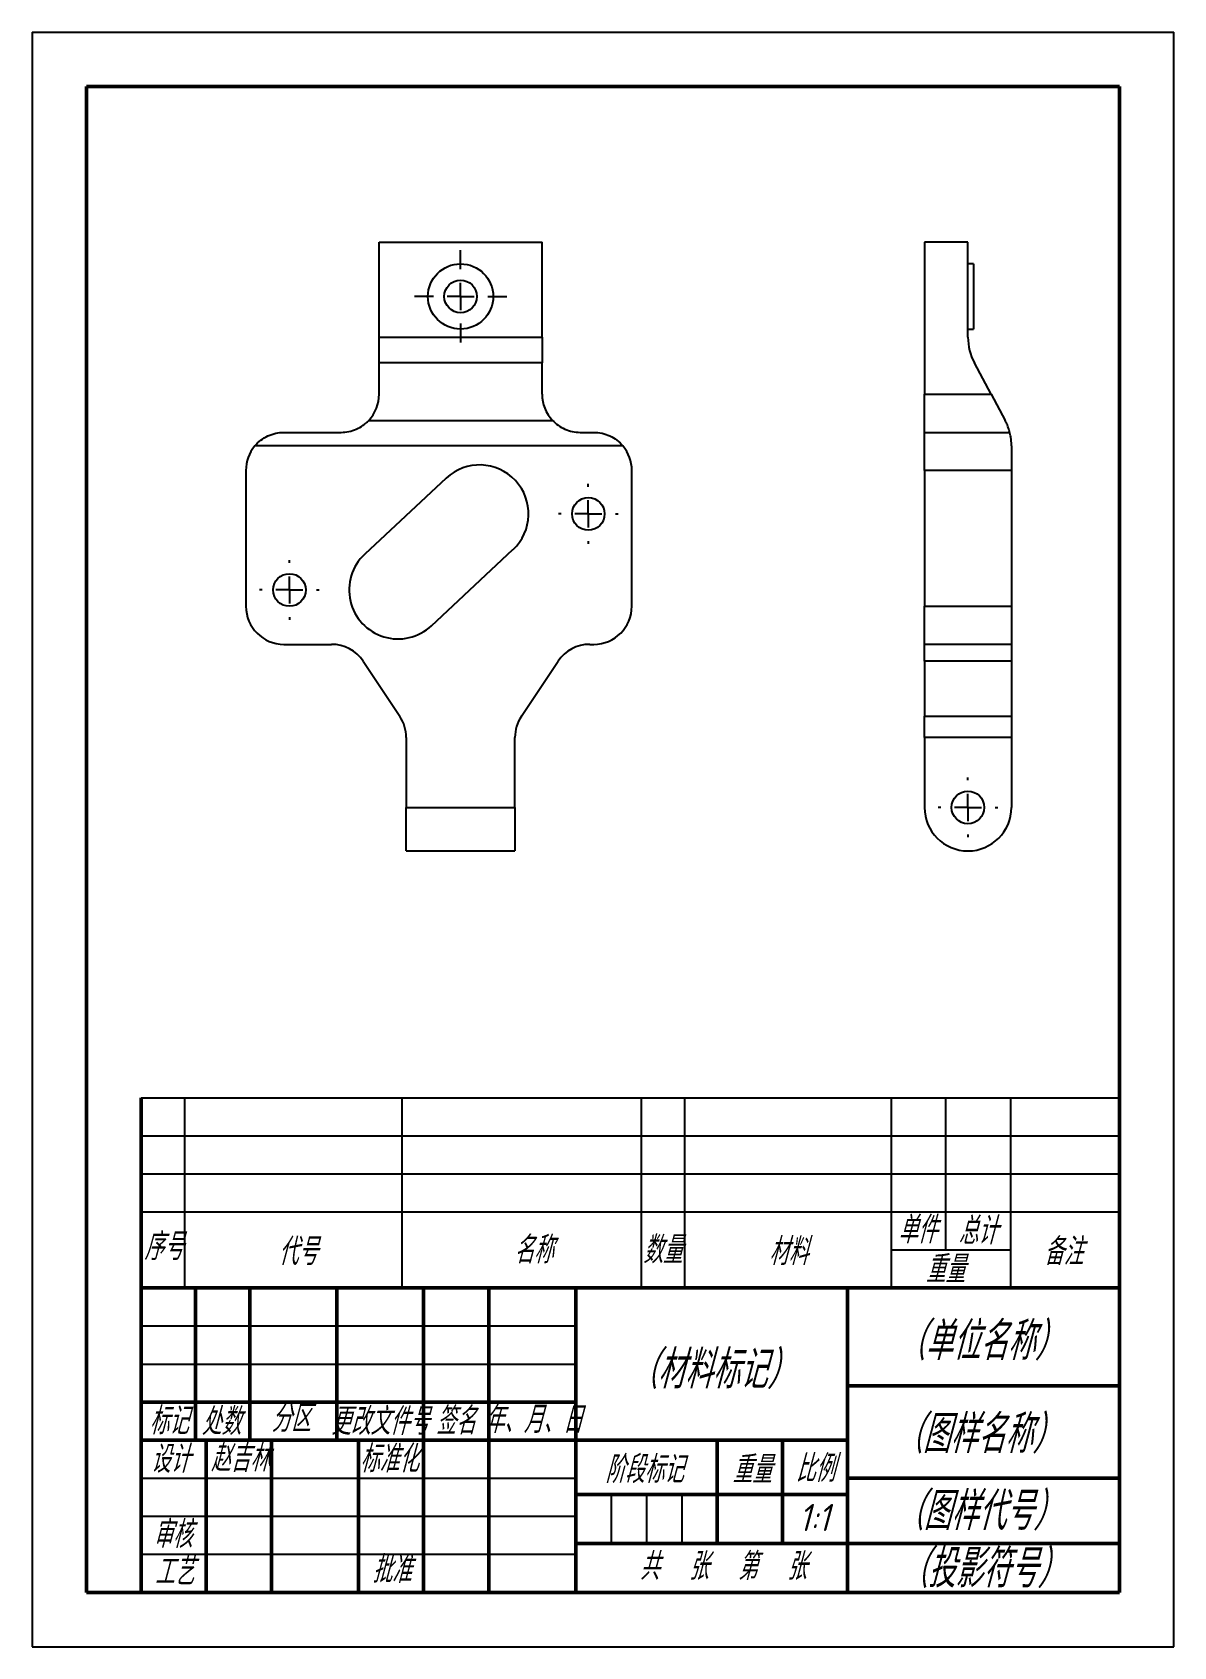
# Model space of a CAD drawing. Header units: millimetres. Extents: x 8 to 218, y 8 to 305.
import ezdxf

# ---------------------------------------------------------------- set-up
doc = ezdxf.new("R2010")
doc.units = ezdxf.units.MM
doc.layers.add('图框', color=7, linetype='Continuous')
for name, color, linetype, lineweight in [('粗实线', 3, 'Continuous', 50), ('细实线', 7, 'Continuous', 25), ('细文本', 7, 'Continuous', 25)]:
    doc.layers.add(name, color=color, linetype=linetype, lineweight=lineweight)
doc.styles.add('长仿宋', font='gbeitc.shx', dxfattribs={"bigfont": 'gbcbig.shx'})

# ---------------------------------------------------------------- blocks, each defined once
blk = doc.blocks.new('SW_CENTERMARKSYMBOL_0')
at = {"layer": '图框', "color": 0}
for p, q in [((0, 5), (0, 5.5)), ((-5, 0), (-5.5, 0)), ((0, 0), (-2.5, 0)), ((0, 0), (0, 2.5)), ((0, 0), (0, -2.5)), ((0, 0), (2.5, 0)), ((5, 0), (5.5, 0)), ((0, -5), (0, -5.5))]:
    blk.add_line(p, q, dxfattribs=at)
blk = doc.blocks.new('SW_CENTERMARKSYMBOL_1')
at = {"layer": '图框', "color": 0}
for p, q in [((0, 5), (0, 5.5)), ((-5, 0), (-5.5, 0)), ((0, 0), (-2.5, 0)), ((0, 0), (0, 2.5)), ((0, 0), (0, -2.5)), ((0, 0), (2.5, 0)), ((5, 0), (5.5, 0)), ((0, -5), (0, -5.5))]:
    blk.add_line(p, q, dxfattribs=at)
blk = doc.blocks.new('SW_CENTERMARKSYMBOL_2')
at = {"layer": '图框', "color": 0}
for p, q in [((0, 5), (0, 8.5)), ((-5, 0), (-8.5, 0)), ((0, 0), (-2.5, 0)), ((0, 0), (0, 2.5)), ((0, 0), (0, -2.5)), ((0, 0), (2.5, 0)), ((5, 0), (8.5, 0)), ((0, -5), (0, -8.5))]:
    blk.add_line(p, q, dxfattribs=at)
blk = doc.blocks.new('SW_CENTERMARKSYMBOL_3')
at = {"layer": '图框', "color": 0}
for p, q in [((0, 5), (0, 5.5)), ((-5, 0), (-5.5, 0)), ((0, 0), (-2.5, 0)), ((0, 0), (0, 2.5)), ((0, 0), (0, -2.5)), ((0, 0), (2.5, 0)), ((5, 0), (5.5, 0)), ((0, -5), (0, -5.5))]:
    blk.add_line(p, q, dxfattribs=at)

msp = doc.modelspace()

# ---------------------------------------------------------------- linework, layer by layer
for p, q in [((8.3, 304.89), (8.3, 7.89)), ((72.1, 266.29), (102.1, 266.29)), ((72.1, 248.79), (72.1, 266.29)), ((102.1, 248.79), (102.1, 266.29)), ((180.44, 266.29), (172.44, 266.29)), ((172.44, 266.29), (172.44, 238.29)), ((180.44, 248.79), (180.44, 266.29)), ((181.44, 262.29), (180.44, 262.29)), ((181.44, 262.29), (181.44, 250.29)), ((180.44, 250.29), (181.44, 250.29)), ((72.1, 248.79), (102.1, 248.79)), ((72.1, 244.09), (72.1, 248.79)), ((102.1, 248.79), (102.1, 244.09)), ((72.1, 238.29), (72.1, 244.09)), ((102.1, 244.09), (72.1, 244.09)), ((102.1, 238.29), (102.1, 244.09)), ((184.71, 238.29), (181.62, 244.09)), ((172.44, 238.29), (184.71, 238.29)), ((172.44, 231.29), (172.44, 238.29)), ((184.71, 238.29), (187.27, 233.5)), ((70.2, 233.5), (104, 233.5)), ((116.96, 228.79), (49.24, 228.79)), ((54.6, 231.29), (65.1, 231.29)), ((109.1, 231.29), (111.6, 231.29)), ((172.44, 224.29), (172.44, 231.29)), ((172.44, 231.29), (188.13, 231.29)), ((188.44, 228.79), (188.44, 224.29)), ((47.6, 224.29), (47.6, 199.29)), ((84.46, 222.87), (69.46, 208.87)), ((118.6, 199.29), (118.6, 224.29)), ((172.44, 224.29), (172.44, 199.29)), ((188.44, 224.29), (172.44, 224.29)), ((188.44, 224.29), (188.44, 199.29)), ((81.74, 195.71), (96.74, 209.71)), ((172.44, 199.29), (188.44, 199.29)), ((172.44, 192.29), (172.44, 199.29)), ((188.44, 199.29), (188.44, 192.29)), ((54.6, 192.29), (63.36, 192.29)), ((110.85, 192.29), (111.6, 192.29)), ((188.44, 192.29), (172.44, 192.29)), ((172.44, 189.18), (172.44, 192.29)), ((188.44, 192.29), (188.44, 189.18)), ((69.18, 189.18), (75.93, 179.06)), ((98.28, 179.06), (105.02, 189.18)), ((188.44, 189.18), (172.44, 189.18)), ((172.44, 189.18), (172.44, 179.06)), ((188.44, 189.18), (188.44, 179.06)), ((172.44, 179.06), (188.44, 179.06)), ((172.44, 175.17), (172.44, 179.06)), ((188.44, 179.06), (188.44, 175.17)), ((77.1, 175.17), (77.1, 162.29)), ((97.1, 162.29), (97.1, 175.17)), ((188.44, 175.17), (172.44, 175.17)), ((172.44, 175.17), (172.44, 162.29)), ((188.44, 175.17), (188.44, 162.29)), ((77.1, 162.29), (97.1, 162.29)), ((77.1, 154.29), (77.1, 162.29)), ((97.1, 162.29), (97.1, 154.29)), ((77.1, 154.29), (97.1, 154.29))]:
    msp.add_line(p, q)
for centre, radius in [((87.1, 256.29), 6), ((87.1, 256.29), 3), ((110.6, 216.29), 3), ((55.6, 202.29), 3), ((180.44, 162.29), 3)]:
    msp.add_circle(centre, radius)
for centre, radius, start, end in [((190.44, 248.79), 10, 180, 208.0725), ((65.1, 238.29), 7, 316.7743, 0), ((109.1, 238.29), 7, 180, 223.2257), ((54.6, 224.29), 7, 139.9948, 180), ((111.6, 224.29), 7, 0, 40.0052), ((90.6, 216.29), 9, 313.0251, 133.0251), ((75.6, 202.29), 9, 133.0251, 313.0251), ((54.6, 199.29), 7, 180, 270), ((111.6, 199.29), 7, 270, 0), ((63.36, 185.29), 7, 33.6901, 90), ((110.85, 185.29), 7, 90, 146.3099), ((70.1, 175.17), 7, 0, 33.6901), ((104.1, 175.17), 7, 146.3099, 180), ((180.44, 162.29), 8, 180, 0)]:
    msp.add_arc(centre, radius, start, end)
for points, knots in [([(65.1, 231.29), (65.59, 231.29), (66.07, 231.34), (67.01, 231.54), (67.48, 231.69), (68.35, 232.08), (68.77, 232.31), (69.35, 232.72), (69.53, 232.87), (69.88, 233.17), (70.05, 233.33), (70.2, 233.5)], [0, 0, 0, 0, 0.25, 0.25, 0.5, 0.5, 0.75, 0.75, 0.875, 0.875, 1, 1, 1, 1]), ([(104, 233.5), (104.31, 233.17), (104.66, 232.86), (105.42, 232.32), (105.85, 232.08), (106.72, 231.69), (107.18, 231.55), (108.13, 231.34), (108.61, 231.29), (109.1, 231.29)], [0, 0, 0, 0, 0.25, 0.25, 0.5, 0.5, 0.75, 0.75, 1, 1, 1, 1]), ([(188.13, 231.29), (188.13, 231.29), (188.11, 231.34), (188.06, 231.54), (188.02, 231.69), (187.89, 232.08), (187.81, 232.31), (187.64, 232.72), (187.58, 232.87), (187.44, 233.17), (187.36, 233.33), (187.27, 233.5)], [0, 0, 0, 0, 0.25, 0.25, 0.5, 0.5, 0.75, 0.75, 0.875, 0.875, 1, 1, 1, 1]), ([(49.24, 228.79), (49.57, 229.19), (49.94, 229.54), (50.74, 230.15), (51.18, 230.42), (52.1, 230.85), (52.58, 231.01), (53.58, 231.24), (54.09, 231.29), (54.6, 231.29)], [0, 0, 0, 0, 0.25, 0.25, 0.5, 0.5, 0.75, 0.75, 1, 1, 1, 1]), ([(111.6, 231.29), (112.12, 231.29), (112.62, 231.24), (113.61, 231.02), (114.1, 230.85), (115.02, 230.43), (115.45, 230.16), (116.26, 229.54), (116.63, 229.19), (116.96, 228.79)], [0, 0, 0, 0, 0.25, 0.25, 0.5, 0.5, 0.75, 0.75, 1, 1, 1, 1]), ([(188.44, 228.79), (188.44, 229.19), (188.42, 229.54), (188.36, 230.15), (188.31, 230.42), (188.23, 230.85), (188.2, 231.01), (188.14, 231.24), (188.13, 231.29), (188.13, 231.29)], [0, 0, 0, 0, 0.25, 0.25, 0.5, 0.5, 0.75, 0.75, 1, 1, 1, 1])]:
    msp.add_open_spline(points, degree=3, knots=knots)
at = {"layer": '粗实线'}
for p, q in [((18.3, 294.89), (208.3, 294.89)), ((18.3, 294.89), (18.3, 17.89)), ((208.3, 17.89), (208.3, 294.89)), ((28.3, 108.89), (28.3, 73.89)), ((28.3, 73.89), (28.3, 17.89)), ((28.3, 73.89), (208.3, 73.89)), ((38.3, 73.89), (38.3, 45.89)), ((48.3, 73.89), (48.3, 45.89)), ((64.3, 73.89), (64.3, 45.89)), ((80.3, 73.89), (80.3, 17.89)), ((92.3, 73.89), (92.3, 17.89)), ((108.3, 73.89), (108.3, 17.89)), ((158.3, 73.89), (158.3, 17.89)), ((158.3, 55.89), (208.3, 55.89)), ((28.3, 52.89), (108.3, 52.89)), ((28.3, 45.89), (158.3, 45.89)), ((40.3, 45.89), (40.3, 17.89)), ((52.3, 45.89), (52.3, 17.89)), ((68.3, 45.89), (68.3, 17.89)), ((134.3, 45.89), (134.3, 26.89)), ((146.3, 45.89), (146.3, 26.89)), ((158.3, 38.89), (208.3, 38.89)), ((108.3, 35.89), (158.3, 35.89)), ((108.3, 26.89), (208.3, 26.89)), ((18.3, 17.89), (208.3, 17.89))]:
    msp.add_line(p, q, dxfattribs=at)
at = {"layer": '细实线'}
for p, q in [((8.3, 304.89), (218.3, 304.89)), ((218.3, 7.89), (218.3, 304.89)), ((28.3, 108.89), (208.3, 108.89)), ((36.3, 108.89), (36.3, 73.89)), ((76.3, 108.89), (76.3, 73.89)), ((120.3, 108.89), (120.3, 73.89)), ((128.3, 108.89), (128.3, 73.89)), ((166.3, 108.89), (166.3, 73.89)), ((176.3, 108.89), (176.3, 80.89)), ((188.3, 108.89), (188.3, 73.89)), ((28.3, 101.89), (208.3, 101.89)), ((28.3, 94.89), (208.3, 94.89)), ((28.3, 87.89), (208.3, 87.89)), ((166.3, 80.89), (188.3, 80.89)), ((28.3, 66.89), (108.3, 66.89)), ((28.3, 59.89), (108.3, 59.89)), ((28.3, 38.89), (108.3, 38.89)), ((114.8, 35.89), (114.8, 26.89)), ((121.3, 35.89), (121.3, 26.89)), ((127.8, 35.89), (127.8, 26.89)), ((28.3, 31.89), (108.3, 31.89)), ((28.3, 24.89), (108.3, 24.89)), ((8.3, 7.89), (218.3, 7.89))]:
    msp.add_line(p, q, dxfattribs=at)

# ---------------------------------------------------------------- block references
at = {"layer": '图框'}
for name, p in [('SW_CENTERMARKSYMBOL_2', (87.1, 256.29)), ('SW_CENTERMARKSYMBOL_1', (110.6, 216.29)), ('SW_CENTERMARKSYMBOL_0', (55.6, 202.29)), ('SW_CENTERMARKSYMBOL_3', (180.44, 162.29))]:
    msp.add_blockref(name, p, dxfattribs=at)

# ---------------------------------------------------------------- texts
at = {"layer": '细文本', "style": '长仿宋'}
for s, height, p in [('单件', 5, (167.55, 82.1)), ('总计', 5, (178.66, 81.94)), ('序号', 5, (28.86, 79.02)), ('代号', 5, (53.55, 78.09)), ('名称', 5, (96.9, 78.4)), ('数量', 5, (120.65, 78.4)), ('材料', 5, (143.79, 78.09)), ('备注', 5, (194.39, 78.09)), ('重量', 5, (172.64, 74.85)), ('（单位名称）', 7, (167.48, 60.65)), ('（材料标记）', 7, (118.22, 55.39)), ('标记', 5, (29.8, 46.95)), ('处数', 5, (39.43, 46.82)), ('分区', 5, (52.26, 47.39)), ('更改文件号', 5, (63.25, 46.86)), ('签名', 5, (82.56, 46.95)), ('年、月、日', 5, (91.44, 47.19)), ('（图样名称）', 7, (167.01, 43.53)), ('设计', 5, (30.07, 39.9)), ('赵吉林', 5, (41.12, 40.11)), ('标准化', 5, (68.54, 39.97)), ('阶段标记', 5, (113.68, 38.02)), ('重量', 5, (137.08, 37.99)), ('比例', 5, (148.72, 38.19)), ('（图样代号）', 7, (167.17, 29.37)), ('1:1', 5, (149.3, 29.16)), ('审核', 5, (30.48, 26.07)), ('工艺', 5, (30.8, 19.21)), ('批准', 5, (70.82, 19.63)), ('共  张  第  张', 5, (120.04, 20.19)), ('（投影符号）', 7, (167.95, 18.79))]:
    msp.add_text(s, height=height, dxfattribs=at).set_placement(p)

doc.saveas('drawing.dxf')
